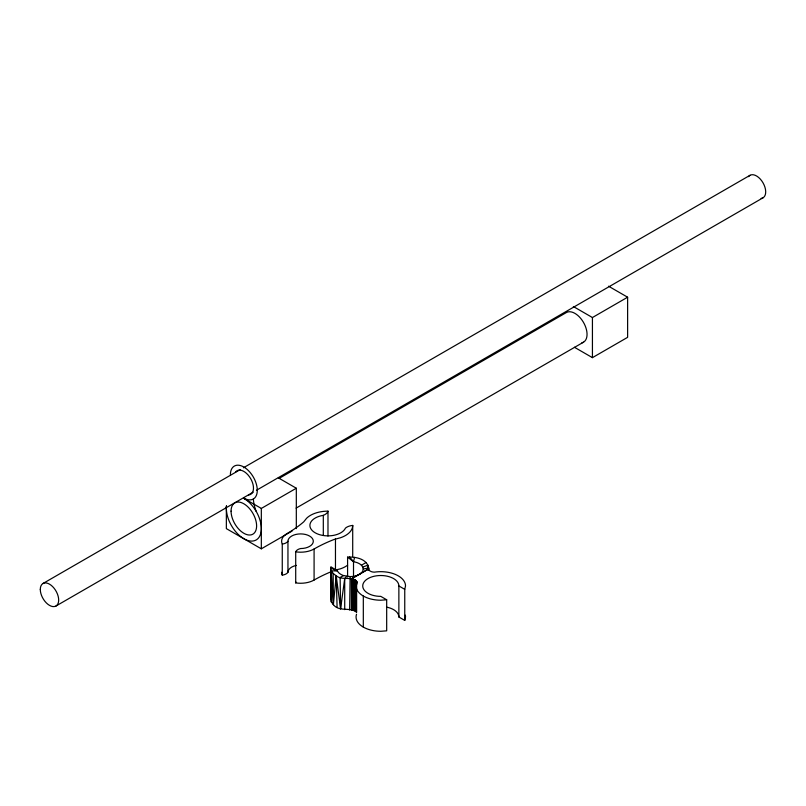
<?xml version="1.0" encoding="UTF-8"?>
<svg xmlns="http://www.w3.org/2000/svg" width="806" height="806" viewBox="0 0 806 806"><rect width="100%" height="100%" fill="white"/><g stroke="black" fill="none" stroke-linecap="round" stroke-linejoin="round"><path stroke-width="1.21" d="M337.089 607.301L336.193 575.726C342.056 580.804 351.305 576.038 356.635 581.247L356.635 612.308C350.318 606.686 339.255 612.348 333.392 604.641L336.193 575.726C333.2 573.892 329.906 570.588 330.893 566.769L337.482 570.991A13.087 7.556 0 0 0 343.578 575.575L350.116 576.592A13.087 7.556 0 0 0 363.204 569.036L368.664 567.958C367.052 558.77 355.436 556.634 347.588 557.137L347.588 577.015M336.193 575.726L340.575 608.792L344.716 578.567L346.731 576.33M350.116 576.592L349.643 610.001M333.17 573.449L333.392 604.641L331.266 601.86L330.893 597.83M386.598 607.13A18.064 10.428 0 0 1 398.869 617.003L404.753 620.408L404.753 589.347L405.519 585.942A24.724 14.276 0 0 0 374.397 572.159C372.029 572.189 367.949 571.051 368.664 567.958L368.664 570.447M404.753 620.408L405.519 617.003A24.724 14.276 0 0 0 405.317 615.139M353.512 576.643L353.512 561.732L354.559 557.349M347.588 557.137L353.512 561.732A13.087 7.556 0 0 1 361.451 565.258L366.115 562.467M42.99 583.494L240.168 469.656M243.442 467.772L750.013 175.305M55.987 606.011L253.175 492.174M256.439 490.28L763.01 197.813M278.977 478.472L566.386 312.537A17.117 9.884 60 0 1 584.219 323.74A17.117 9.884 60 0 1 581.882 342.822M226.506 505.886A24.724 14.276 60 0 0 242.314 537.763A24.724 14.276 60 0 0 261.305 529.492A24.724 14.276 60 0 0 243.835 498.34L261.325 508.435L296.316 488.235L296.316 528.605M573.348 306.522L592.43 317.534L627.622 297.213L627.622 337.331L592.43 357.652L574.416 347.255M296.094 508.123L583.504 342.187M226.355 506.057L226.355 528.625L261.325 548.815L292.074 531.063M351.396 578.859L368.523 568.976L351.396 578.859L351.396 609.92M343.578 575.575L340.132 577.469L340.575 608.792M352.706 556.493L352.706 525.431A24.724 14.276 0 0 1 340.344 537.803L334.268 539.416A133.917 77.316 0 0 0 314.088 548.987A19.022 10.982 0 0 1 295.711 551.828L295.711 582.889A19.022 10.982 0 0 0 314.088 580.048A133.917 77.316 0 0 1 330.682 571.917M361.451 565.258L362.76 567.081L368.01 565.117L368.01 570.084M356.544 614.222A24.724 14.276 0 0 0 380.795 631.279L386.679 630.836L386.679 599.775L380.795 600.218A24.724 14.276 0 0 1 356.917 582.254L356.635 581.247M331.266 601.86L331.266 570.799L337.482 570.991L330.621 567.958L330.621 599.019M608.54 286.201L627.622 297.213M278.302 477.827L296.316 488.235M386.679 599.775L380.795 596.38A18.064 10.428 0 0 1 362.73 585.942A18.064 10.428 0 0 1 380.795 575.514A18.064 10.428 0 0 1 398.869 585.942L404.753 589.347M349.643 556.976L353.512 561.732M362.76 567.081L363.204 569.036M331.266 570.799L333.392 604.641M592.43 317.534L592.43 357.652M398.869 585.942L398.869 617.003M363.315 596.037L363.315 627.098M356.836 581.741L356.836 584.229M356.302 580.773L356.302 611.835M355.859 580.33L355.859 611.391M355.305 579.937L355.305 610.998M354.65 579.595L354.65 610.646M353.915 579.302L353.915 610.364M353.119 579.081L353.119 610.142M352.272 578.94L352.272 610.001M344.716 578.567L344.716 609.628M335.467 538.962L335.467 570.023L340.344 568.855A24.724 14.276 0 0 0 347.598 565.187M296.306 565.409A12.684 7.325 0 0 0 287.954 572.28A7.919 4.574 0 0 1 282.261 575.131L282.261 544.07A19.022 10.982 0 0 1 287.188 533.461A133.917 77.316 0 0 0 303.761 521.814L306.572 518.298A24.724 14.276 0 0 1 327.982 511.155L327.982 536.01M327.982 511.155A10.871 6.277 0 0 1 323.307 515.356L323.307 535.234M314.088 548.987L314.088 580.048M295.711 551.828A7.919 4.574 0 0 1 300.638 548.543A12.684 7.325 0 0 0 313.312 541.229A12.684 7.325 0 0 0 300.638 533.904A12.684 7.325 0 0 0 287.954 541.229L287.954 572.28M261.325 508.435L261.325 548.815M748.552 176.655A12.997 7.506 60 0 1 763.01 182.811A12.997 7.506 60 0 1 761.106 198.407M256.197 511.387A30.85 17.813 60 0 1 254.253 505.09L254.021 504.052A30.85 17.813 60 0 1 253.346 499.025M230.385 474.784A19.022 10.982 60 0 1 243.835 467.017A19.022 10.982 60 0 1 257.285 490.32A19.022 10.982 60 0 1 243.835 498.078M235.493 472.165A13.631 7.869 60 0 1 250.656 478.613A13.631 7.869 60 0 1 248.651 494.975M323.307 515.356A18.064 10.428 0 0 0 315.206 532.816A18.064 10.428 0 0 0 345.442 528.132A10.871 6.277 0 0 1 352.706 525.431M287.954 541.229A7.919 4.574 0 0 1 282.261 544.07M282.261 575.131A19.022 10.982 0 0 1 281.616 572.28M295.711 582.889A7.919 4.574 0 0 1 296.104 582.174M40.3 589.448A12.997 7.506 60 0 0 54.083 606.596A12.997 7.506 60 0 0 54.083 588.219A12.997 7.506 60 0 0 40.3 589.448M231.06 511.155A18.064 10.428 60 0 0 250.223 534.993A18.064 10.428 60 0 0 250.223 509.442A18.064 10.428 60 0 0 231.06 511.155"/></g></svg>
